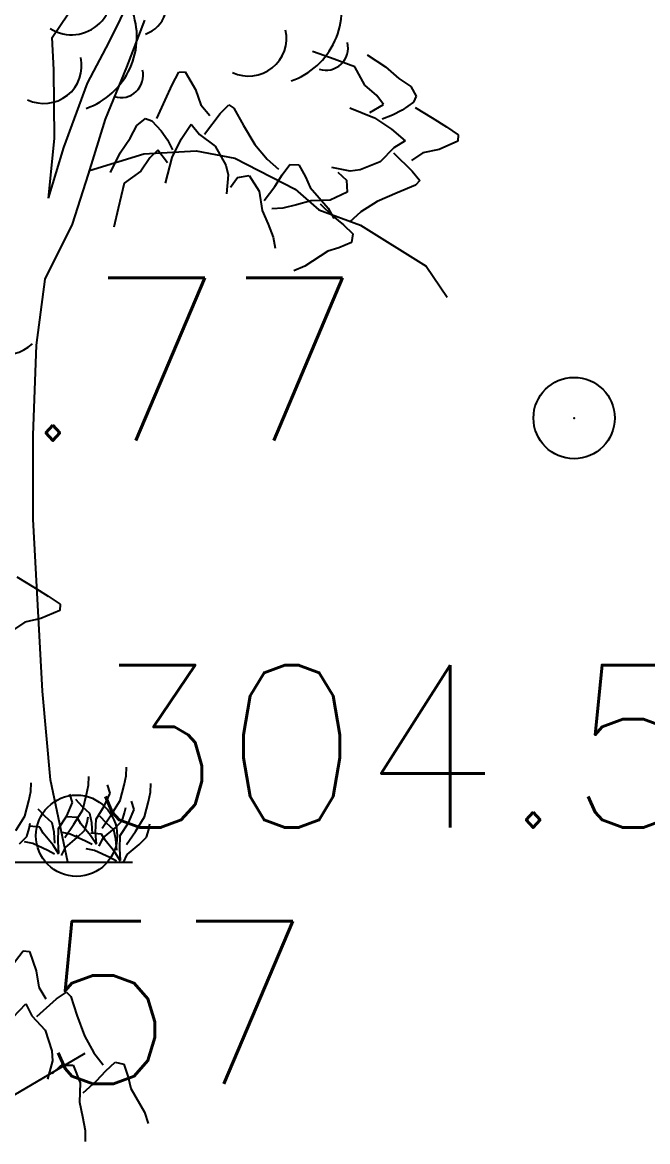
# Model space of a CAD drawing. Header units: millimetres. Extents: x 524954 to 526204, y 9523489 to 9524010.
# Drawn here: x 525992.37 to 525996.22, y 9523829.92 to 9523836.8 of the extents above; entities that cross this region are included whole.
import ezdxf

# ---------------------------------------------------------------- set-up
doc = ezdxf.new("R2010")
doc.units = ezdxf.units.MM
doc.header["$PDMODE"] = 32
doc.header["$PDSIZE"] = 0.5
doc.linetypes.add('ACAD_ISO12W100', pattern=[21, 12, -3, 0, -3, 0, -3])
for name, color, linetype in [('Arbre', 34, 'ACAD_ISO12W100'), ('TopoAlt', 3, 'Continuous'), ('TOPOJIS', 7, 'Continuous')]:
    doc.layers.add(name, color=color, linetype=linetype)
doc.styles.add('Simplex 1.0', font='Simplex.shx', dxfattribs={"width": 0.99, "height": 1})

# ---------------------------------------------------------------- blocks, each defined once
blk = doc.blocks.new('TCPOINT M')
at = {"color": 0}
blk.add_point((0, 0), dxfattribs=at)
at = {"layer": 'TopoAlt', "style": 'Simplex 1.0', "width": 0.99}
blk.add_attdef('ALT', (0.15, 0.15), '', height=1, dxfattribs=at)
blk = doc.blocks.new('v088')
at = {"color": 3, "linetype": 'Continuous'}
for p, q in [((2.7005, 8.7027), (2.8047, 8.6399)), ((2.8047, 8.6399), (2.8931, 8.5838)), ((2.8931, 8.5838), (2.9656, 8.5345)), ((2.9656, 8.5345), (2.9641, 8.4958)), ((2.9641, 8.4958), (2.8478, 8.4461)), ((2.749, 8.4244), (2.6787, 8.3776)), ((2.8478, 8.4461), (2.749, 8.4244)), ((2.6849, 6.3343), (2.7388, 6.4036)), ((2.7388, 6.4036), (2.7772, 6.3997)), ((2.7772, 6.3997), (2.8196, 6.2805)), ((2.8196, 6.2805), (2.8349, 6.1805)), ((2.8349, 6.1805), (2.8773, 6.1074)), ((2.9427, 6.1074), (3.0042, 6.1497)), ((3.0042, 6.1497), (3.0311, 6.1228)), ((2.6772, 5.9958), (2.7542, 6.0766)), ((2.7542, 6.0766), (2.7926, 6.0035)), ((2.8234, 5.9997), (2.9427, 6.1074)), ((3.0311, 6.1228), (3.0696, 6.0074)), ((2.7926, 6.0035), (2.8734, 5.9151)), ((3.0696, 6.0074), (3.1158, 5.8804)), ((2.8734, 5.9151), (2.9157, 5.7881)), ((3.1158, 5.8804), (3.1734, 5.7766)), ((2.9157, 5.7881), (2.9196, 5.7266)), ((2.9196, 5.7266), (2.8888, 5.615)), ((3.1734, 5.7766), (3.2311, 5.7035)), ((3.2465, 5.665), (3.3042, 5.7189)), ((3.3042, 5.7189), (3.3581, 5.7073)), ((2.9196, 5.6496), (2.9734, 5.6996)), ((2.9734, 5.6996), (3.0465, 5.6996)), ((3.0465, 5.6996), (3.0888, 5.5919)), ((3.1888, 5.6035), (3.2465, 5.665)), ((3.3581, 5.7073), (3.385, 5.6266)), ((3.0888, 5.5919), (3.085, 5.4727)), ((3.1081, 5.5304), (3.1888, 5.6035)), ((3.385, 5.6266), (3.4004, 5.5573)), ((3.4004, 5.5573), (3.485, 5.4112)), ((3.085, 5.4727), (3.1042, 5.3842)), ((3.1042, 5.3842), (3.1196, 5.2996)), ((3.485, 5.4112), (3.5081, 5.3419)), ((3.1196, 5.2996), (3.1196, 5.2304)), ((1.8724, 4.9461), (1.762, 4.9854)), ((2.0987, 4.9642), (2.2113, 4.8904)), ((2.0224, 4.89), (1.8724, 4.9461)), ((2.0834, 4.7783), (2.0224, 4.89)), ((2.2113, 4.8904), (2.2929, 4.8185)), ((0.8993, 4.7791), (0.9393, 4.8572)), ((0.9393, 4.8572), (0.9778, 4.8606)), ((0.9778, 4.8606), (1.0416, 4.7513)), ((2.2929, 4.8185), (2.3654, 4.7691)), ((0.8546, 4.6845), (0.8993, 4.7791)), ((1.0416, 4.7513), (1.0754, 4.656)), ((2.1569, 4.7135), (2.0834, 4.7783)), ((2.3654, 4.7691), (2.4, 4.7096)), ((0.8053, 4.5733), (0.8546, 4.6845)), ((2.1989, 4.6584), (2.1569, 4.7135)), ((2.4, 4.7096), (2.383, 4.6739)), ((1.0754, 4.656), (1.1306, 4.592)), ((1.1948, 4.6042), (1.2474, 4.6573)), ((1.2474, 4.6573), (1.2789, 4.6359)), ((1.2789, 4.6359), (1.3382, 4.5297)), ((1.9921, 4.6376), (2.1424, 4.5777)), ((2.1133, 4.6106), (2.1989, 4.6584)), ((2.3129, 4.6232), (2.2532, 4.5924)), ((2.383, 4.6739), (2.3129, 4.6232)), ((2.3928, 4.6398), (2.497, 4.577)), ((0.6804, 4.53), (0.7351, 4.5718)), ((0.7351, 4.5718), (0.7727, 4.5593)), ((0.7727, 4.5593), (0.8317, 4.4961)), ((1.0978, 4.4762), (1.1948, 4.6042)), ((2.1424, 4.5777), (2.247, 4.5072)), ((2.2532, 4.5924), (2.1892, 4.5691)), ((2.497, 4.577), (2.5853, 4.5209)), ((0.6404, 4.452), (0.6804, 4.53)), ((0.8317, 4.4961), (0.8696, 4.4407)), ((0.9549, 4.4451), (1.0154, 4.5388)), ((1.0154, 4.5388), (1.0668, 4.4742)), ((1.0668, 4.4742), (1.1627, 4.4024)), ((1.3382, 4.5297), (1.4072, 4.4136)), ((2.247, 4.5072), (2.3325, 4.4356)), ((2.5853, 4.5209), (2.6578, 4.4715)), ((0.5791, 4.362), (0.6404, 4.452)), ((0.8696, 4.4407), (0.9007, 4.38)), ((0.898, 4.3325), (0.9549, 4.4451)), ((1.4072, 4.4136), (1.4833, 4.3223)), ((2.3325, 4.4356), (2.262, 4.3926)), ((2.6564, 4.4329), (2.5401, 4.3831)), ((2.6578, 4.4715), (2.6564, 4.4329)), ((0.5199, 4.2411), (0.5791, 4.362)), ((0.8109, 4.3786), (0.7614, 4.3301)), ((0.869, 4.2996), (0.8109, 4.3786)), ((1.1627, 4.4024), (1.228, 4.2856)), ((2.262, 4.3926), (2.1788, 4.3064)), ((2.2601, 4.3616), (2.3751, 4.2494)), ((2.4412, 4.3615), (2.371, 4.3146)), ((2.5401, 4.3831), (2.4412, 4.3615)), ((0.7614, 4.3301), (0.7063, 4.2491)), ((0.8572, 4.176), (0.898, 4.3325)), ((1.228, 4.2856), (1.2432, 4.2258)), ((1.4833, 4.3223), (1.5536, 4.2613)), ((1.5759, 4.2264), (1.6226, 4.29)), ((1.6226, 4.29), (1.6776, 4.2887)), ((1.6776, 4.2887), (1.7191, 4.2144)), ((1.9936, 4.2484), (1.8803, 4.2721)), ((2.1788, 4.3064), (2.0548, 4.2561)), ((0.7063, 4.2491), (0.603, 4.1747)), ((1.2432, 4.2258), (1.2338, 4.1105)), ((1.2576, 4.1502), (1.3011, 4.2094)), ((1.3011, 4.2094), (1.373, 4.223)), ((1.373, 4.223), (1.4346, 4.1251)), ((1.5307, 4.1551), (1.5759, 4.2264)), ((1.7191, 4.2144), (1.7472, 4.1493)), ((1.9168, 4.2436), (1.9701, 4.193)), ((2.0548, 4.2561), (1.9936, 4.2484)), ((2.3751, 4.2494), (2.4212, 4.1906)), ((0.603, 4.1747), (0.566, 4.0189)), ((1.465, 4.0683), (1.5307, 4.1551)), ((1.7472, 4.1493), (1.8576, 4.0214)), ((1.9701, 4.193), (1.9747, 4.12)), ((2.396, 4.1621), (2.2833, 4.1164)), ((2.4212, 4.1906), (2.396, 4.1621)), ((1.4346, 4.1251), (1.4531, 4.0073)), ((1.7506, 4.0673), (1.6636, 4.0426)), ((1.8699, 4.071), (1.7506, 4.0673)), ((1.9747, 4.12), (1.8699, 4.071)), ((2.1595, 4.0623), (2.0595, 3.9982)), ((2.2833, 4.1164), (2.1595, 4.0623)), ((0.566, 4.0189), (0.5407, 3.9045)), ((1.4531, 4.0073), (1.4885, 3.9239)), ((1.5801, 4.0219), (1.511, 4.0175)), ((1.6636, 4.0426), (1.5801, 4.0219)), ((1.8097, 4.0479), (1.8877, 3.9719)), ((1.8576, 4.0214), (1.8932, 3.9577)), ((2.0595, 3.9982), (1.9902, 3.936)), ((1.4885, 3.9239), (1.5194, 3.8437)), ((1.8877, 3.9719), (1.9528, 3.9182)), ((1.9528, 3.9182), (2.0102, 3.864)), ((2.0102, 3.864), (2.002, 3.8096)), ((1.5194, 3.8437), (1.5323, 3.7756)), ((2.002, 3.8096), (1.9231, 3.7776)), ((1.855, 3.7579), (1.7144, 3.6642)), ((1.9231, 3.7776), (1.855, 3.7579)), ((1.7144, 3.6642), (1.6468, 3.6368)), ((0.6155, 0.5313), (0.6179, 0.5842)), ((0.0288, 0.4351), (0.0313, 0.488)), ((0.3847, 0.4736), (0.3871, 0.5265)), ((0.6034, 0.4736), (0.6155, 0.5313)), ((0.7645, 0.4303), (0.7669, 0.4832)), ((0.0168, 0.3774), (0.0288, 0.4351)), ((0.2861, 0.3678), (0.2693, 0.4183)), ((0.3486, 0.3221), (0.3726, 0.4159)), ((0.3726, 0.4159), (0.3847, 0.4736)), ((0.4808, 0.3438), (0.5169, 0.4255)), ((0.5169, 0.4255), (0.5001, 0.476)), ((0.5794, 0.3798), (0.6034, 0.4736)), ((0.7525, 0.3726), (0.7645, 0.4303)), ((-0.0072, 0.2837), (0.0168, 0.3774)), ((0.25, 0.2861), (0.2861, 0.3678)), ((0.3462, 0.3414), (0.3053, 0.3847)), ((0.5241, 0.2909), (0.5794, 0.3798)), ((0.6659, 0.3246), (0.6491, 0.375)), ((0.7285, 0.2789), (0.7525, 0.3726)), ((-0.0625, 0.1947), (-0.0072, 0.2837)), ((0.1154, 0.2837), (0.0745, 0.327)), ((0.1611, 0.2428), (0.1154, 0.2837)), ((0.1995, 0.2068), (0.25, 0.2861)), ((0.3149, 0.2741), (0.25, 0.2789)), ((0.2933, 0.2332), (0.3486, 0.3221)), ((0.3919, 0.3005), (0.3462, 0.3414)), ((0.375, 0.2452), (0.3823, 0.2789)), ((0.4039, 0.2428), (0.3919, 0.3005)), ((0.4303, 0.2645), (0.4808, 0.3438)), ((0.4953, 0.2404), (0.4544, 0.2837)), ((0.4688, 0.2092), (0.5241, 0.2909)), ((0.5914, 0.2548), (0.6058, 0.3029)), ((0.6058, 0.3029), (0.6131, 0.3366)), ((0.6299, 0.2428), (0.6659, 0.3246)), ((0.6732, 0.1899), (0.7285, 0.2789)), ((0.0048, 0.1587), (0.0192, 0.2068)), ((0.0192, 0.2068), (0.0264, 0.2404)), ((0.0841, 0.2164), (0.0192, 0.2212)), ((0.1058, 0.1779), (0.0841, 0.2164)), ((0.1731, 0.1851), (0.1611, 0.2428)), ((0.1971, 0.125), (0.1995, 0.2068)), ((0.238, 0.1515), (0.2933, 0.2332)), ((0.3366, 0.2356), (0.3149, 0.2741)), ((0.3967, 0.1635), (0.3366, 0.2356)), ((0.3606, 0.1971), (0.375, 0.2452)), ((0.4087, 0.1755), (0.4039, 0.2428)), ((0.4279, 0.1827), (0.4303, 0.2645)), ((0.4736, 0.1491), (0.5457, 0.2092)), ((0.5409, 0.1995), (0.4953, 0.2404)), ((0.5457, 0.2092), (0.5914, 0.2548)), ((0.5794, 0.1635), (0.6299, 0.2428)), ((0.7549, 0.2019), (0.7621, 0.2356)), ((-0.0409, 0.113), (0.0048, 0.1587)), ((0.1659, 0.1058), (0.1058, 0.1779)), ((0.1779, 0.1178), (0.1731, 0.1851)), ((0.2717, 0.1731), (0.2212, 0.1827)), ((0.2428, 0.0914), (0.3149, 0.1515)), ((0.3654, 0.1298), (0.2717, 0.1731)), ((0.3149, 0.1515), (0.3606, 0.1971)), ((0.4327, 0.1082), (0.3967, 0.1635)), ((0.464, 0.1731), (0.3991, 0.1779)), ((0.4327, 0.113), (0.4279, 0.1827)), ((0.4496, 0.0986), (0.4736, 0.1491)), ((0.4856, 0.1346), (0.464, 0.1731)), ((0.5529, 0.1418), (0.5409, 0.1995)), ((0.5578, 0.0745), (0.5529, 0.1418)), ((0.577, 0.0817), (0.5794, 0.1635)), ((0.6179, 0.1082), (0.6732, 0.1899)), ((0.6948, 0.1082), (0.7405, 0.1539)), ((0.7405, 0.1539), (0.7549, 0.2019)), ((0.0409, 0.1154), (-0.0096, 0.125)), ((0.1346, 0.0721), (0.0409, 0.1154)), ((0.1755, 0.0505), (0.1346, 0.0721)), ((0.2019, 0.0505), (0.1659, 0.1058)), ((0.2019, 0.0553), (0.1971, 0.125)), ((0.2188, 0.0409), (0.2428, 0.0914)), ((0.4063, 0.1082), (0.3654, 0.1298)), ((0.4207, 0.0721), (0.3702, 0.0817)), ((0.5145, 0.0288), (0.4207, 0.0721)), ((0.5457, 0.0625), (0.4856, 0.1346)), ((0.5818, 0.012), (0.577, 0.0817)), ((0.6227, 0.0481), (0.6948, 0.1082)), ((0.5554, 0.0072), (0.5145, 0.0288)), ((0.5818, 0.0072), (0.5457, 0.0625)), ((0.5986, -0.0024), (0.6227, 0.0481))]:
    blk.add_line(p, q, dxfattribs=at)
at = {"linetype": 'Continuous'}
for p, q in [((2.6462, 5.4963), (3.1193, 5.7735)), ((0.5102, 5.0412), (0.6713, 5.3679)), ((0.1613, 5.0712), (0.3061, 5.2857)), ((0.6191, 4.888), (0.7312, 5.1764)), ((0.1717, 4.8724), (0.1613, 5.0712)), ((0.3786, 4.7897), (0.5102, 5.0412)), ((0.489, 4.5681), (0.6191, 4.888)), ((0.1743, 4.4496), (0.1717, 4.8724)), ((0.2314, 4.3948), (0.3786, 4.7897)), ((0.3841, 4.2301), (0.489, 4.5681)), ((0.1384, 4.0819), (0.1743, 4.4496)), ((0.1384, 4.0819), (0.2314, 4.3948)), ((0.3911, 4.2526), (0.7235, 4.3553)), ((0.7235, 4.3553), (1.0465, 4.3745)), ((1.0465, 4.3745), (1.2838, 4.3297)), ((1.2838, 4.3297), (1.6547, 4.1385)), ((0.2848, 3.9233), (0.3841, 4.2301)), ((1.6547, 4.1385), (1.8004, 4.0109)), ((1.8004, 4.0109), (2.0573, 3.9168)), ((0.1177, 3.584), (0.2848, 3.9233)), ((2.0573, 3.9168), (2.4606, 3.664)), ((2.4606, 3.664), (2.589, 3.4739)), ((0.064, 3.1786), (0.1177, 3.584)), ((0.0445, 2.6247), (0.064, 3.1786)), ((0.0429, 2.1085), (0.0445, 2.6247)), ((0.1022, 1.0525), (0.0429, 2.1085)), ((0.151, 0.5063), (0.1022, 1.0525)), ((0.2565, 0), (0.151, 0.5063)), ((-0.6539, 0), (0.6539, 0))]:
    blk.add_line(p, q, dxfattribs=at)
at = {"color": 3, "linetype": 'Continuous'}
for centre, major_axis, start_param, end_param in [((0.2804, 5.3337), (0.1741, 0.1741), 3.363922, 6.046661), ((0.6642, 5.2834), (-0.1445, 0.1445), 2.713295, 4.448408), ((1.4749, 5.2432), (0.3298, 0.3298), 4.265936, 5.872819), ((0.2152, 5.0749), (-0.3298, 0.3298), 2.69514, 4.302022), ((1.3699, 5.0654), (-0.1641, 0.1641), 1.908121, 4.146545), ((1.844, 5.0056), (-0.0964, 0.0964), 2.051824, 4.174223), ((0.1101, 4.8971), (-0.1641, 0.1641), 1.908121, 4.146545), ((0.5842, 4.8373), (0.0964, 0.0964), 3.62262, 5.745019), ((-0.1231, 3.3539), (0.1641, 0.1641), 2.463212, 4.701636)]:
    blk.add_ellipse(centre, major_axis=major_axis, ratio=1, start_param=start_param, end_param=end_param, dxfattribs=at)

msp = doc.modelspace()

# ---------------------------------------------------------------- block references
at = {"layer": 'Arbre'}
for p in [(525992.3935, 9523831.6394, 609), (525989.6371, 9523824.6912, 304.42)]:
    msp.add_blockref('v088', p, dxfattribs=at)
at = {"layer": 'TOPOJIS'}
ref = msp.add_blockref('TCPOINT M', (525989.7508, 9523834.1818, 304.77), dxfattribs=at)
ref.add_attrib('ALT', '304.77', (525989.8008, 9523834.2318, 304.77), dxfattribs={"layer": 'TopoAlt', "height": 1, "style": 'Simplex 1.0', "width": 0.99})
msp.add_blockref('TCPOINT M', (525995.7642, 9523834.3703, 304.74), dxfattribs=at)
ref = msp.add_blockref('TCPOINT M', (525992.704, 9523831.802, 304.58), dxfattribs=at)
ref.add_attrib('ALT', '304.58', (525992.754, 9523831.852, 304.58), dxfattribs={"layer": 'TopoAlt', "height": 1, "style": 'Simplex 1.0', "width": 0.99})
ref = msp.add_blockref('TCPOINT M', (525989.444, 9523830.2265, 304.57), dxfattribs=at)
ref.add_attrib('ALT', '304.57', (525989.494, 9523830.2765, 304.57), dxfattribs={"layer": 'TopoAlt', "height": 1, "style": 'Simplex 1.0', "width": 0.99})

doc.saveas('drawing.dxf')
